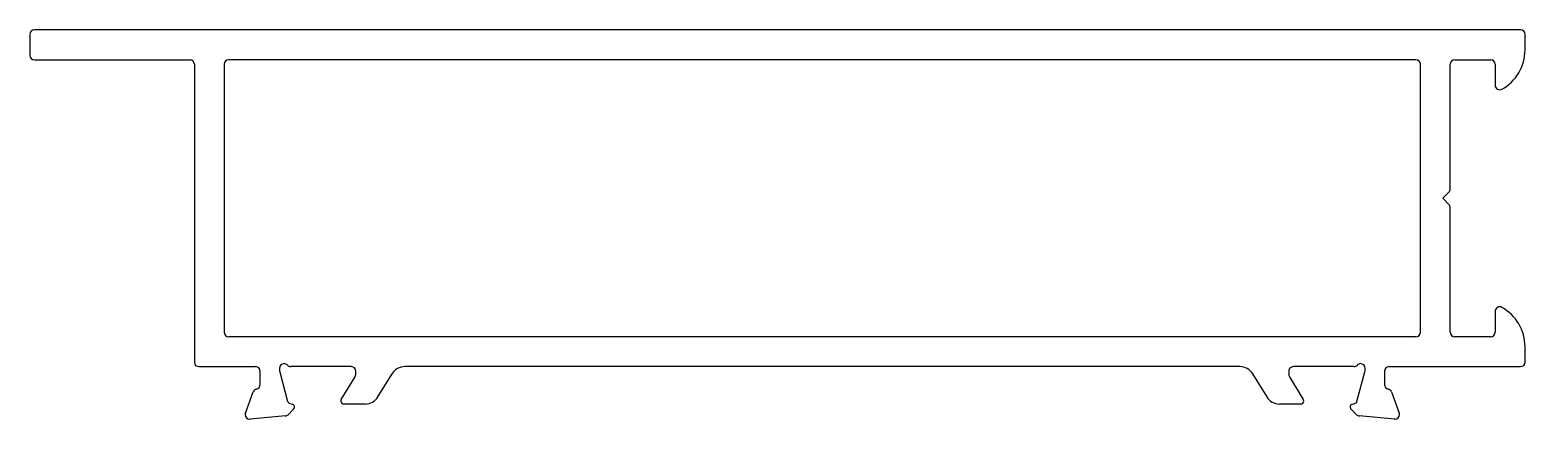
# Model space of a CAD drawing. Extents: x 841 to 941, y 526 to 552.
import ezdxf

# ---------------------------------------------------------------- set-up
doc = ezdxf.new("R2010")
doc.units = 0
doc.layers.get('0').update_dxf_attribs({"linetype": 'CONTINUOUS'})

msp = doc.modelspace()

# ---------------------------------------------------------------- linework, layer by layer
for p, q in [((841.41, 552.06), (841.41, 550.66)), ((941.11, 552.36), (841.71, 552.36)), ((941.41, 551.02), (941.41, 552.06)), ((841.71, 550.36), (852.11, 550.36)), ((852.41, 550.06), (852.41, 530.16)), ((854.41, 550.06), (854.41, 532.16)), ((934.11, 550.36), (854.71, 550.36)), ((934.41, 532.16), (934.41, 550.06)), ((936.41, 541.73), (936.41, 550.06)), ((936.71, 550.36), (939.11, 550.36)), ((939.41, 550.06), (939.41, 548.66)), ((935.91, 541.11), (936.32, 541.52)), ((936.32, 540.7), (935.91, 541.11)), ((936.41, 532.16), (936.41, 540.48)), ((939.41, 533.56), (939.41, 532.16)), ((934.11, 531.86), (854.71, 531.86)), ((939.11, 531.86), (936.71, 531.86)), ((941.41, 530.16), (941.41, 531.19)), ((852.71, 529.86), (856.51, 529.86)), ((856.81, 528.66), (856.81, 529.56)), ((858.11, 529.76), (858.11, 529.6)), ((858.12, 529.52), (858.65, 527.54)), ((862.91, 529.86), (858.86, 529.86)), ((862.24, 527.66), (863.17, 529.18)), ((863.21, 529.34), (863.21, 529.56)), ((864.69, 527.84), (865.63, 529.38)), ((922.34, 529.86), (866.49, 529.86)), ((923.19, 529.38), (924.13, 527.84)), ((925.61, 529.56), (925.61, 529.34)), ((925.66, 529.18), (926.58, 527.66)), ((929.97, 529.86), (925.91, 529.86)), ((930.17, 527.54), (930.7, 529.52)), ((930.71, 529.6), (930.71, 529.76)), ((932.01, 529.56), (932.01, 528.66)), ((932.31, 529.86), (941.11, 529.86)), ((855.83, 526.76), (856.34, 528.17)), ((932.48, 528.17), (933, 526.76)), ((859.05, 527.02), (858.69, 526.65)), ((858.8, 527.4), (858.96, 527.35)), ((863.84, 527.36), (862.41, 527.36)), ((926.41, 527.36), (924.99, 527.36)), ((930.13, 526.65), (929.77, 527.02)), ((929.86, 527.35), (930.03, 527.4)), ((858.5, 526.57), (856.14, 526.36)), ((932.69, 526.36), (930.32, 526.57))]:
    msp.add_line(p, q)
for centre, radius, start, end in [((841.71, 552.06), 0.3, 90, 180), ((941.11, 552.06), 0.3, 0, 90), ((938.41, 551.02), 3, 298.7822, 360), ((841.71, 550.66), 0.3, 180, 270), ((852.11, 550.06), 0.3, 0, 90), ((854.71, 550.06), 0.3, 90, 180), ((934.11, 550.06), 0.3, 0, 90), ((936.71, 550.06), 0.3, 90, 180), ((939.11, 550.06), 0.3, 0, 90), ((939.71, 548.66), 0.3, 180, 298.7822), ((936.11, 541.73), 0.3, 315, 0), ((936.11, 540.48), 0.3, 0, 45), ((939.71, 533.56), 0.3, 61.2178, 180), ((938.41, 531.19), 3, 0, 61.2178), ((854.71, 532.16), 0.3, 180, 270), ((934.11, 532.16), 0.3, 270, 0), ((936.71, 532.16), 0.3, 180, 270), ((939.11, 532.16), 0.3, 270, 0), ((852.71, 530.16), 0.3, 180, 270), ((858.41, 529.76), 0.3, 90, 180), ((858.41, 529.76), 0.3, 41.8103, 90), ((930.41, 529.76), 0.3, 90, 138.1897), ((930.41, 529.76), 0.3, 360, 90), ((941.11, 530.16), 0.3, 270, 0), ((856.51, 529.56), 0.3, 0, 90), ((858.41, 529.6), 0.3, 180, 195), ((858.86, 530.16), 0.3, 221.8103, 270), ((862.91, 529.56), 0.3, 360, 90), ((862.91, 529.34), 0.3, 328.6045, 360), ((866.49, 528.86), 1, 90, 148.6045), ((922.34, 528.86), 1, 31.3955, 90), ((925.91, 529.56), 0.299, 89.9014, 180.0986), ((925.91, 529.34), 0.3, 180, 211.3955), ((929.97, 530.16), 0.3, 270, 318.1897), ((930.41, 529.6), 0.3, 345, 360), ((932.31, 529.56), 0.3, 90, 180), ((856.63, 528.07), 0.3, 100.9043, 160), ((856.51, 528.66), 0.3, 280.9043, 0), ((932.31, 528.66), 0.3, 180, 259.0957), ((932.2, 528.07), 0.3, 20, 79.0957), ((858.85, 527.59), 0.2, 195, 255), ((858.91, 527.16), 0.2, 15, 75), ((858.91, 527.16), 0.2, 315, 0), ((858.91, 527.16), 0.2, 360, 15), ((862.41, 527.56), 0.2, 148.6045, 180), ((862.41, 527.56), 0.2, 180, 270), ((863.84, 528.36), 1, 270, 328.6045), ((924.99, 528.36), 1, 211.3955, 270), ((926.41, 527.56), 0.2, 270, 360), ((926.41, 527.56), 0.2, 0, 31.3955), ((929.91, 527.16), 0.2, 165, 180), ((929.91, 527.16), 0.2, 180, 225), ((929.91, 527.16), 0.2, 105, 165), ((929.98, 527.59), 0.2, 285, 345), ((856.09, 526.66), 0.281, 159.7197, 180.664), ((856.11, 526.66), 0.3, 180, 270), ((856.11, 526.66), 0.3, 270, 275), ((858.48, 526.86), 0.3, 275, 315), ((930.35, 526.86), 0.3, 225, 265), ((932.71, 526.66), 0.3, 265, 270), ((932.71, 526.66), 0.3, 270, 360), ((932.73, 526.66), 0.281, 359.336, 20.2803)]:
    msp.add_arc(centre, radius, start, end)

doc.saveas('drawing.dxf')
